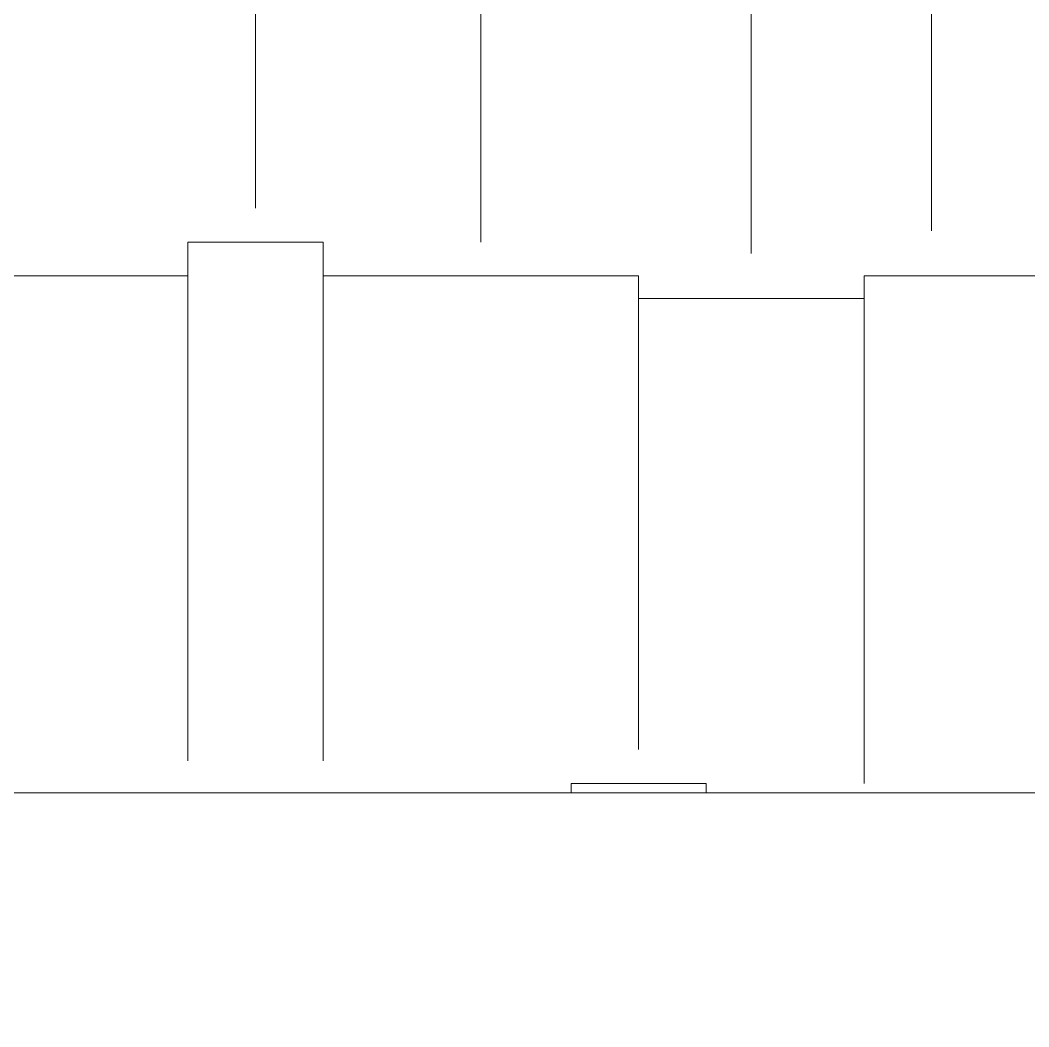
# Model space of a CAD drawing. Header units: millimetres. Extents: x -343543 to 400519, y -115663 to 104219.
# Drawn here: x -149486 to -148349, y -33763 to -32630 of the extents above; entities that cross this region are included whole.
import ezdxf

# ---------------------------------------------------------------- set-up
doc = ezdxf.new("R2010")
doc.units = ezdxf.units.MM
for name, color, linetype, lineweight in [('A-SYMBOLS', 10, 'Continuous', 13), ('XREF MAT BANG TUONG XAY$0$01.Xref _MB T2-Mai$0$$0$A-FNSH', 8, 'Continuous', 9), ('XREF MAT BANG TUONG XAY$0$01.Xref _MB T2-Mai$0$$0$A-PATT', 8, 'Continuous', 9)]:
    doc.layers.add(name, color=color, linetype=linetype, lineweight=lineweight)

# ---------------------------------------------------------------- blocks, each defined once
blk = doc.blocks.new('01.Xref _MB T1')
at = {"layer": 'XREF MAT BANG TUONG XAY$0$01.Xref _MB T2-Mai$0$$0$A-PATT'}
h = blk.add_hatch(dxfattribs=at)
h.set_pattern_fill('AR-RSHKE', color=8, scale=2, angle=180)
h.set_pattern_definition([(180, (-73097.26, 1e-05), (-1295.4, -609.6), [304.8, -254, 355.6, -152.4, 457.2, -203.2]), (180, (-73402.06, -25.4), (-1295.4, -609.6), [254, -965.2, 203.2, -304.8]), (180, (-74011.66, 38.1), (-1295.4, -609.6), [152.4, -1574.8]), (270, (-73097.26, 1e-05), (431.8, -609.6), [584.2, -1854.2]), (270, (-73402.06, 1e-05), (431.8, -609.6), [571.5, -1866.9]), (270, (-73656.06, 1e-05), (431.8, -609.6), [533.4, -1905]), (270, (-74011.66, 38.1), (431.8, -609.6), [584.2, -1854.2]), (270, (-74164.06, 38.1), (431.8, -609.6), [584.2, -1854.2]), (270, (-74621.26, 1e-05), (431.8, -609.6), [558.8, -1879.6])])
h.paths.add_polyline_path([(31400.01063, -29449.99497), (40994.44721, -29450.00066), (36949.99948, -33500), (31604.99923, -33500), (31604.99991, -30599.99901), (31400.00982, -30582.99993)])
at = {"layer": 'XREF MAT BANG TUONG XAY$0$01.Xref _MB T2-Mai$0$$0$A-FNSH', "color": 8}
blk.add_lwpolyline([(31400.01063, -29449.99497), (40994.44721, -29450.00066), (36949.99948, -33500), (31604.99923, -33500), (31604.99991, -30599.99901), (31400.00982, -30582.99993)], close=True, dxfattribs=at)
blk.add_lwpolyline([(31604.98415, -44099.99766), (37100.00313, -44099.99753), (37100.01098, -33499.9962), (31490.01171, -33499.9962)], dxfattribs=at)

msp = doc.modelspace()

# ---------------------------------------------------------------- block references
at = {"layer": 'A-SYMBOLS'}
msp.add_blockref('01.Xref _MB T1', (-181333.1, 0), dxfattribs=at)

doc.saveas('drawing.dxf')
